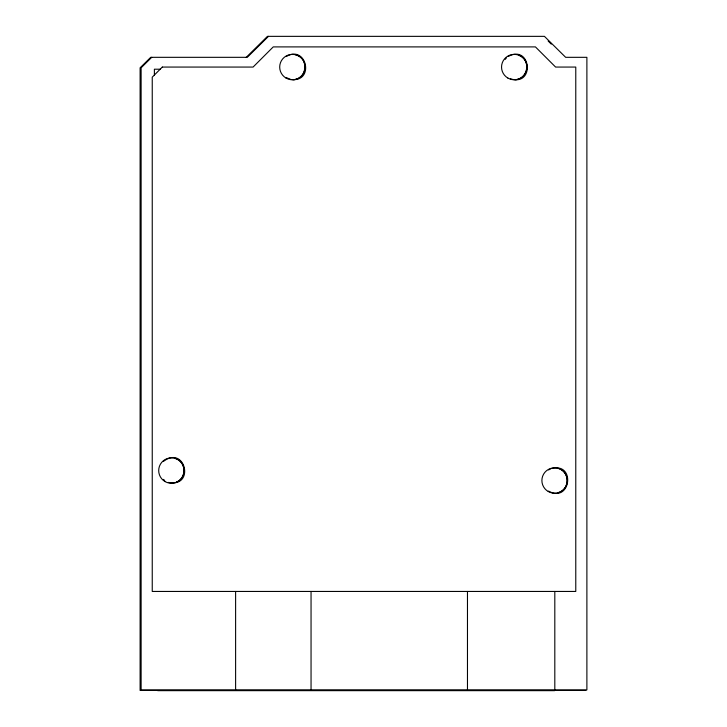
<?xml version="1.0" encoding="UTF-8"?>
<svg xmlns="http://www.w3.org/2000/svg" width="727" height="727" viewBox="0 0 727 727"><rect width="100%" height="100%" fill="white"/><g stroke="black" fill="none" stroke-linecap="round" stroke-linejoin="round"><path stroke-width="1.09" d="M505.229 59.369L506.283 58.078M151.734 57.324L141.12 67.802L141.12 689.896L586.889 689.896L586.889 57.324L565.661 57.324L544.432 36.35L267.472 36.35L246.244 57.324M268.481 36.35L247.262 57.324L150.725 57.324L140.111 67.802L140.111 690.459L585.88 690.459M163.421 461.445C185.349 444.542 195.418 487.99 168.337 482.41M286.356 56.506C306.321 44.501 314.945 81.651 291.763 79.606M508.209 56.506C531.092 43.856 535.317 86.749 510.409 78.807M176.261 482.165C187.248 478.266 186.112 460.554 174.671 458.21M548.549 469.951L550.739 468.779M551.539 468.533C576.102 462.054 570.677 503.611 548.549 491.079M557.863 492.733C570.132 490.262 570.132 470.76 557.863 468.297M293.235 79.688C307.094 79.643 309.266 57.597 295.68 54.843M515.079 79.688C528.038 79.625 531.319 59.632 519.114 55.325M160.176 69.21L154.388 69.21L154.388 75.008M157.65 690.65L554.683 690.65M290.936 79.525L286.356 77.625M163.421 479.411L164.711 480.465M548.14 41.012L551.284 44.12M554.81 591.442L554.81 689.896M467.47 591.442L467.47 689.896M311.047 591.442L311.047 689.896M235.612 591.442L235.612 689.896M162.321 67.066L152.243 77.153L152.243 591.442L575.775 591.442L575.775 67.066L555.601 67.066L535.436 46.901L273.252 46.901L253.078 67.066L162.321 67.066M548.24 491.516A12.704 12.704 0 0 0 567.296 480.511A12.704 12.704 0 0 0 548.24 469.515A12.704 12.704 0 0 0 548.24 491.516M286.056 78.071A12.704 12.704 0 0 0 305.113 67.066A12.704 12.704 0 0 0 286.056 56.061A12.704 12.704 0 0 0 286.056 78.071M507.9 78.071A12.704 12.704 0 0 0 526.957 67.066A12.704 12.704 0 0 0 507.9 56.061A12.704 12.704 0 0 0 507.9 78.071M165.047 481.574A12.704 12.704 0 0 0 184.104 470.578A12.704 12.704 0 0 0 165.047 459.573A12.704 12.704 0 0 0 165.047 481.574"/></g></svg>
